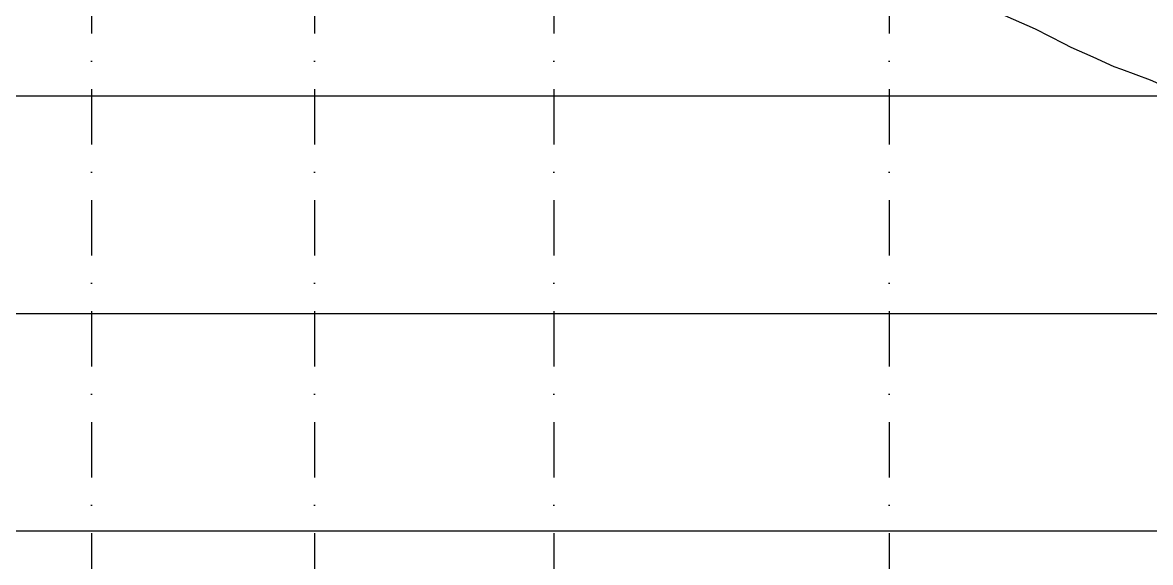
# Model space of a CAD drawing. Header units: metres. Extents: x -121 to 9872, y 3505 to 10721.
# Drawn here: x 2689.3 to 2948.4, y 6569.7 to 6693.8 of the extents above; entities that cross this region are included whole.
import ezdxf

# ---------------------------------------------------------------- set-up
doc = ezdxf.new("R2010")
doc.units = ezdxf.units.M
doc.linetypes.add('DASHDOT', pattern=[25.4, 12.7, -6.35, 0, -6.35])
doc.linetypes.add('DASHED', pattern=[0.75, 0.5, -0.25])
doc.layers.add('C-ROAD-PROF', color=2, linetype='DASHED')
doc.layers.add('GRID', color=253, linetype='Continuous')

msp = doc.modelspace()

# ---------------------------------------------------------------- linework, layer by layer
at = {"layer": 'C-ROAD-PROF', "color": 0, "linetype": 'Continuous', "lineweight": -3}
msp.add_lwpolyline([(2911.768, 6696.826), (2921.842, 6692.376), (2928.464, 6689.009), (2930.072, 6688.138), (2935.114, 6685.931), (2939.975, 6683.723), (2941.713, 6683.106), (2948.264, 6680.64), (2958.455, 6676.1)], dxfattribs=at)
at = {"layer": 'GRID', "linetype": 'DASHDOT'}
for p, q in [((2705.16, 7876.973), (2705.16, 5510.205)), ((2756.326, 7876.973), (2756.326, 5510.205)), ((2811.325, 7876.973), (2811.325, 5510.205)), ((2888.325, 7876.973), (2888.325, 5510.205))]:
    msp.add_line(p, q, dxfattribs=at)
at = {"layer": 'GRID'}
for points in [[(-30.298, 6676.973), (7827.812, 6676.973)], [(-30.298, 6626.973), (7827.812, 6626.973)], [(-30.298, 6576.973), (7827.812, 6576.973)]]:
    msp.add_lwpolyline(points, dxfattribs=at)

doc.saveas('drawing.dxf')
